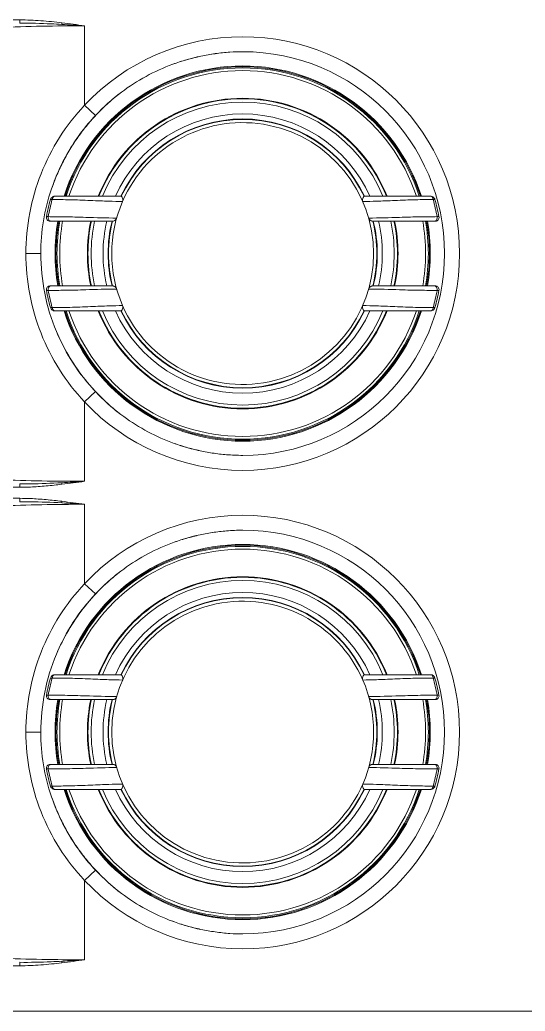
# Model space of a CAD drawing. Header units: millimetres. Extents: x 0 to 2524, y 0 to 1785.
# Drawn here: x 620.4 to 721.7, y 1207 to 1405.9 of the extents above; entities that cross this region are included whole.
import ezdxf

# ---------------------------------------------------------------- set-up
doc = ezdxf.new("R2010")
doc.units = ezdxf.units.MM
doc.header["$LTSCALE"] = 0.1
doc.layers.get('0').update_dxf_attribs({"lineweight": 13})

msp = doc.modelspace()

# ---------------------------------------------------------------- linework, layer by layer
for p, q in [((620.36, 1405.86), (537.77, 1405.86)), ((620.36, 1405.86), (620.36, 1405.17)), ((628.76, 1404.95), (628.8, 1405.26)), ((633.33, 1388.72), (633.33, 1404.66)), ((635.52, 1386.67), (633.33, 1388.72)), ((627.32, 1370.47), (640.71, 1370.47)), ((689.42, 1370.47), (702.81, 1370.47)), ((626.86, 1369.81), (626.5, 1369.81)), ((703.63, 1369.81), (703.27, 1369.81)), ((639.08, 1365.47), (626.35, 1365.47)), ((703.78, 1365.47), (691.05, 1365.47)), ((621.56, 1358.97), (624.56, 1358.97)), ((626.35, 1352.47), (639.08, 1352.47)), ((691.05, 1352.47), (703.78, 1352.47)), ((626.5, 1348.13), (626.86, 1348.12)), ((627.32, 1347.47), (640.71, 1347.47)), ((689.42, 1347.47), (702.81, 1347.47)), ((703.27, 1348.12), (703.63, 1348.13)), ((635.52, 1331.27), (633.33, 1329.21)), ((633.33, 1313.27), (633.33, 1329.21)), ((620.36, 1312.77), (620.36, 1312.08)), ((628.76, 1312.99), (628.8, 1312.67)), ((537.77, 1312.08), (620.36, 1312.08)), ((537.77, 1309.86), (620.36, 1309.86)), ((620.36, 1309.17), (620.36, 1309.86)), ((628.76, 1308.95), (628.8, 1309.26)), ((633.33, 1308.66), (633.33, 1292.72)), ((635.52, 1290.67), (633.33, 1292.72)), ((626.5, 1273.81), (626.86, 1273.81)), ((627.32, 1274.47), (640.71, 1274.47)), ((689.42, 1274.47), (702.81, 1274.47)), ((703.27, 1273.81), (703.63, 1273.81)), ((626.35, 1269.47), (639.08, 1269.47)), ((691.05, 1269.47), (703.78, 1269.47)), ((621.56, 1262.97), (624.56, 1262.97)), ((639.08, 1256.47), (626.35, 1256.47)), ((703.78, 1256.47), (691.05, 1256.47)), ((626.86, 1252.12), (626.5, 1252.13)), ((627.32, 1251.47), (640.71, 1251.47)), ((689.42, 1251.47), (702.81, 1251.47)), ((703.63, 1252.13), (703.27, 1252.12)), ((635.52, 1235.27), (633.33, 1233.21)), ((633.33, 1233.21), (633.33, 1217.27)), ((620.36, 1216.08), (537.77, 1216.08)), ((620.36, 1216.08), (620.36, 1216.77)), ((628.76, 1216.99), (628.8, 1216.67)), ((226.16, 1206.97), (907.06, 1206.97))]:
    msp.add_line(p, q)
for centre, radius, start, end in [((612.56, 1111.67), 293.73, 85.9444, 86.8371), ((665.06, 1358.97), 43.5, 89.9969, 136.8432), ((665.06, 1358.97), 43.5, 270.0029, 89.9971), ((665.06, 1358.97), 40.49, 93.6377, 110.2955), ((665.06, 1358.97), 40.5, 90, 93.6385), ((665.06, 1358.97), 40.5, 270, 90), ((665.06, 1358.97), 37.64, 17.7904, 162.2097), ((665.06, 1358.97), 37.46, 17.9226, 162.0735), ((665.06, 1358.97), 40.49, 110.2958, 126.9386), ((665.06, 1358.97), 37.25, 17.9861, 162.0139), ((665.06, 1358.97), 36.7, 18.2648, 161.7352), ((665.06, 1358.97), 40.49, 126.9388, 136.8434), ((665.06, 1358.97), 31.16, 21.6611, 158.3389), ((665.06, 1358.97), 31.04, 21.7473, 158.2527), ((665.06, 1358.97), 30.4, 90.0005, 157.7673), ((665.06, 1358.97), 30.4, 22.2325, 89.9995), ((665.06, 1358.97), 28.01, 24.2395, 155.7605), ((665.06, 1358.97), 27, 25.2093, 154.7907), ((665.06, 1358.97), 26.92, 25.2574, 154.7426), ((665.06, 1358.97), 26.26, 203.4035, 156.5966), ((665.06, 1358.97), 40.5, 161.3212, 180.0018), ((665.06, 1358.97), 40.06, 164.2981, 169.359), ((665.06, 1358.97), 39.71, 164.153, 169.263), ((665.06, 1358.97), 26.26, 156.5966, 203.4035), ((665.06, 1358.97), 39.71, 10.7369, 15.847), ((665.06, 1358.97), 40.06, 10.641, 15.7019), ((625.82, 1499.02), 132.65, 269.9462, 270.1013), ((665.06, 1358.97), 37.64, 170.0555, 189.9445), ((665.06, 1358.97), 37.46, 170.0078, 189.9913), ((665.06, 1358.97), 37.25, 169.9491, 190.0509), ((665.06, 1358.97), 36.7, 169.7957, 190.2043), ((665.06, 1358.97), 31.16, 167.9575, 192.0425), ((665.06, 1358.97), 31.04, 167.9125, 192.0875), ((665.06, 1358.97), 30.4, 167.6518, 192.3481), ((665.06, 1358.97), 28.01, 166.581, 193.4192), ((665.06, 1358.97), 27, 166.0697, 193.9303), ((665.06, 1358.97), 26.92, 166.0275, 193.9725), ((665.06, 1358.97), 26.92, 346.0275, 13.9725), ((665.06, 1358.97), 27, 346.0697, 13.9303), ((665.06, 1358.97), 28.01, 346.581, 13.4192), ((665.06, 1358.97), 30.4, 347.6518, 12.3481), ((665.06, 1358.97), 31.04, 347.9125, 12.0875), ((665.06, 1358.97), 31.16, 347.9575, 12.0425), ((665.06, 1358.97), 36.7, 349.7957, 10.2043), ((665.06, 1358.97), 37.25, 349.9491, 10.0509), ((665.06, 1358.97), 37.46, 350.0078, 9.9913), ((665.06, 1358.97), 37.64, 350.0555, 9.9445), ((704.3, 1543.22), 176.85, 269.9269, 270.0432), ((665.06, 1358.97), 40.5, 180, 202.7289), ((625.82, 1174.72), 176.85, 89.9269, 90.0432), ((665.06, 1358.97), 40.06, 190.641, 195.7019), ((665.06, 1358.97), 39.71, 190.7369, 195.847), ((665.06, 1358.97), 39.71, 344.153, 349.263), ((665.06, 1358.97), 40.06, 344.2981, 349.359), ((704.31, 1218.92), 132.65, 89.9462, 90.1013), ((665.06, 1358.97), 37.64, 197.7904, 342.2097), ((665.06, 1358.97), 37.46, 197.9226, 342.0735), ((665.06, 1358.97), 37.25, 197.9861, 342.0139), ((665.06, 1358.97), 36.7, 198.2648, 341.7352), ((665.06, 1358.97), 31.16, 201.6611, 338.3389), ((665.06, 1358.97), 31.04, 201.7473, 338.2527), ((665.06, 1358.97), 30.4, 202.2325, 269.9995), ((665.06, 1358.97), 28.01, 204.2395, 335.7605), ((665.06, 1358.97), 27, 205.2093, 334.7907), ((665.06, 1358.97), 26.92, 205.2574, 334.7426), ((665.06, 1358.97), 30.4, 270.0005, 337.7673), ((665.06, 1358.97), 40.5, 202.7277, 223.1566), ((665.06, 1358.97), 40.49, 223.1568, 232.8509), ((665.06, 1358.97), 43.5, 223.1568, 270.0031), ((665.06, 1358.97), 40.49, 232.8509, 249.1314), ((665.06, 1358.97), 40.49, 249.1314, 265.4299), ((665.06, 1358.97), 40.49, 265.4299, 270.0009), ((613.06, 1598.34), 285.79, 273.1503, 274.0682), ((613.06, 1023.59), 285.79, 85.9318, 86.8497), ((665.06, 1262.97), 43.5, 89.9969, 136.8432), ((665.06, 1262.97), 43.5, 270.0029, 89.9971), ((665.06, 1262.97), 40.49, 94.5701, 110.8686), ((665.06, 1262.97), 40.49, 89.9991, 94.5701), ((665.06, 1262.97), 40.5, 270, 90), ((665.06, 1262.97), 40.49, 110.8686, 127.1491), ((665.06, 1262.97), 37.64, 17.7903, 162.2096), ((665.06, 1262.97), 37.46, 17.9265, 162.0774), ((665.06, 1262.97), 37.25, 17.9861, 162.0139), ((665.06, 1262.97), 36.7, 18.2648, 161.7352), ((665.06, 1262.97), 40.49, 127.1491, 136.8432), ((665.06, 1262.97), 31.16, 21.6611, 158.3389), ((665.06, 1262.97), 31.04, 21.7473, 158.2527), ((665.06, 1262.97), 30.4, 90.0005, 157.7673), ((665.06, 1262.97), 30.4, 22.2325, 89.9995), ((665.06, 1262.97), 28.01, 24.2395, 155.7605), ((665.06, 1262.97), 40.5, 136.8434, 157.2723), ((665.06, 1262.97), 26.26, 23.4034, 336.5969), ((665.06, 1262.97), 27, 25.2093, 154.7907), ((665.06, 1262.97), 26.92, 25.2574, 154.7426), ((665.06, 1262.97), 40.5, 157.2711, 180), ((665.06, 1262.97), 40.06, 164.2981, 169.359), ((665.06, 1262.97), 39.71, 164.153, 169.2631), ((665.06, 1262.97), 26.26, 336.5965, 23.4034), ((665.06, 1262.97), 39.71, 10.737, 15.847), ((665.06, 1262.97), 40.06, 10.641, 15.7019), ((625.82, 1447.22), 176.85, 269.9568, 270.0731), ((665.06, 1262.97), 37.64, 170.0555, 189.9445), ((665.06, 1262.97), 37.46, 170.0087, 189.9922), ((665.06, 1262.97), 37.25, 169.9491, 190.0509), ((665.06, 1262.97), 36.7, 169.7957, 190.2043), ((665.06, 1262.97), 31.16, 167.9575, 192.0425), ((665.06, 1262.97), 31.04, 167.9125, 192.0875), ((665.06, 1262.97), 30.4, 167.6518, 192.3481), ((665.06, 1262.97), 28.01, 166.581, 193.4192), ((665.06, 1262.97), 27, 166.0697, 193.9303), ((665.06, 1262.97), 26.92, 166.0275, 193.9725), ((665.06, 1262.97), 26.92, 346.0275, 13.9725), ((665.06, 1262.97), 27, 346.0697, 13.9303), ((665.06, 1262.97), 28.01, 346.581, 13.4192), ((665.06, 1262.97), 30.4, 347.6518, 12.3481), ((665.06, 1262.97), 31.04, 347.9125, 12.0875), ((665.06, 1262.97), 31.16, 347.9575, 12.0425), ((665.06, 1262.97), 36.7, 349.7957, 10.2043), ((665.06, 1262.97), 37.25, 349.9491, 10.0509), ((665.06, 1262.97), 37.46, 350.0087, 9.9922), ((665.06, 1262.97), 37.64, 350.0555, 9.9445), ((704.31, 1403.02), 132.65, 269.8987, 270.0538), ((665.06, 1262.97), 40.5, 179.9982, 198.6788), ((625.82, 1122.92), 132.65, 89.8987, 90.0538), ((665.06, 1262.97), 40.06, 190.641, 195.7019), ((665.06, 1262.97), 39.71, 190.737, 195.847), ((665.06, 1262.97), 39.71, 344.153, 349.2631), ((665.06, 1262.97), 40.06, 344.2981, 349.359), ((704.3, 1078.72), 176.85, 89.9568, 90.0731), ((665.06, 1262.97), 37.64, 197.7903, 342.2096), ((665.06, 1262.97), 37.46, 197.9265, 342.0774), ((665.06, 1262.97), 37.25, 197.9861, 342.0139), ((665.06, 1262.97), 36.7, 198.2648, 341.7352), ((665.06, 1262.97), 31.16, 201.6611, 338.3389), ((665.06, 1262.97), 31.04, 201.7473, 338.2527), ((665.06, 1262.97), 30.4, 202.2325, 269.9995), ((665.06, 1262.97), 28.01, 204.2395, 335.7605), ((665.06, 1262.97), 27, 205.2093, 334.7907), ((665.06, 1262.97), 26.92, 205.2574, 334.7426), ((665.06, 1262.97), 30.4, 270.0005, 337.7673), ((665.06, 1262.97), 40.49, 223.1566, 233.0612), ((665.06, 1262.97), 43.5, 223.1568, 270.0031), ((665.06, 1262.97), 40.49, 233.0614, 249.7042), ((665.06, 1262.97), 40.49, 249.7045, 266.3623), ((665.06, 1262.97), 40.5, 266.3615, 270), ((612.56, 1510.27), 293.73, 273.1629, 274.0556)]:
    msp.add_arc(centre, radius, start, end)
for points, knots in [([(633.33, 1404.66), (627.61, 1404.66), (616.51, 1404.45), (605.43, 1403.8), (600.06, 1403.36)], [0, 0, 0, 0, 0.515123, 1, 1, 1, 1]), ([(628.76, 1404.95), (628.06, 1404.99), (625.26, 1405.13), (622.45, 1405.2), (620.35, 1405.17)], [0, 0, 0, 0, 0.251092, 1, 1, 1, 1]), ([(620.36, 1405.86), (621.06, 1405.85), (622.47, 1405.82), (624.59, 1405.69), (626.7, 1405.5), (628.1, 1405.35), (628.8, 1405.26)], [0, 0, 0, 0, 0.250006, 0.499997, 0.750007, 1, 1, 1, 1]), ([(662.49, 1399.38), (661.52, 1399.32), (659.56, 1399.1), (656.67, 1398.58), (653.81, 1397.88), (651.94, 1397.29), (651.02, 1396.95)], [0, 0, 0, 0, 0.249982, 0.5, 0.750018, 1, 1, 1, 1]), ([(640.73, 1391.33), (639.92, 1390.73), (638.36, 1389.44), (636.16, 1387.34), (634.11, 1385.1), (632.24, 1382.7), (630.55, 1380.18), (629.06, 1377.53), (627.76, 1374.78), (627.03, 1372.89), (626.71, 1371.94)], [0, 0, 0, 0, 0.124971, 0.250021, 0.375005, 0.499996, 0.624998, 0.749987, 0.875023, 1, 1, 1, 1]), ([(621.56, 1358.97), (621.56, 1361.69), (622.08, 1367.16), (624.37, 1375.06), (628.1, 1382.39), (631.47, 1386.73), (633.33, 1388.72)], [0, 0, 0, 0, 0.250001, 0.500002, 0.750001, 1, 1, 1, 1]), ([(635.52, 1386.67), (634.54, 1385.62), (632.67, 1383.41), (630.26, 1379.82), (628.22, 1375.99), (627.18, 1373.3), (626.72, 1371.93)], [0, 0, 0, 0, 0.25, 0.5, 0.75, 1, 1, 1, 1]), ([(627.32, 1370.47), (627.23, 1370.47), (626.88, 1370.38), (626.57, 1370.08), (626.5, 1369.81)], [0, 0, 0, 0, 0.236883, 1, 1, 1, 1]), ([(626.86, 1369.81), (626.87, 1369.9), (626.9, 1370.06), (627, 1370.28), (627.14, 1370.43), (627.26, 1370.47), (627.32, 1370.47)], [0, 0, 0, 0, 0.304188, 0.574996, 0.803227, 1, 1, 1, 1]), ([(640.71, 1370.47), (640.71, 1370.47), (640.71, 1370.46), (640.71, 1370.46), (640.72, 1370.46)], [0, 0, 0, 0, 0.482579, 1, 1, 1, 1]), ([(640.72, 1370.46), (640.72, 1370.46), (640.72, 1370.46), (640.72, 1370.46), (640.72, 1370.45)], [0, 0, 0, 0, 0.479113, 1, 1, 1, 1]), ([(640.72, 1370.45), (640.72, 1370.45), (640.74, 1370.42), (640.78, 1370.38), (640.83, 1370.32), (640.86, 1370.27), (640.88, 1370.24)], [0, 0, 0, 0, 0.108997, 0.314662, 0.616101, 1, 1, 1, 1]), ([(689.41, 1370.45), (689.41, 1370.44), (689.39, 1370.42), (689.35, 1370.38), (689.3, 1370.31), (689.26, 1370.25), (689.24, 1370.22)], [0, 0, 0, 0, 0.108305, 0.314268, 0.616303, 1, 1, 1, 1]), ([(702.81, 1370.47), (702.87, 1370.47), (702.99, 1370.43), (703.13, 1370.28), (703.23, 1370.06), (703.26, 1369.9), (703.27, 1369.81)], [0, 0, 0, 0, 0.196914, 0.425047, 0.695553, 1, 1, 1, 1]), ([(703.63, 1369.81), (703.61, 1369.9), (703.49, 1370.12), (703.21, 1370.37), (702.94, 1370.47), (702.81, 1370.47)], [0, 0, 0, 0, 0.264045, 0.64679, 1, 1, 1, 1]), ([(640.96, 1369.4), (640.05, 1369.42), (638.56, 1369.46), (636.41, 1369.53), (634.48, 1369.62), (632.45, 1369.71), (629.9, 1369.78), (628.04, 1369.8), (626.86, 1369.81)], [0, 0, 0, 0, 0.19407, 0.316506, 0.457046, 0.605946, 0.749226, 1, 1, 1, 1]), ([(640.88, 1370.24), (640.95, 1370.12), (641.05, 1369.84), (641.02, 1369.54), (640.96, 1369.4)], [0, 0, 0, 0, 0.47876, 1, 1, 1, 1]), ([(689.24, 1370.22), (689.18, 1370.1), (689.08, 1369.83), (689.11, 1369.53), (689.17, 1369.4)], [0, 0, 0, 0, 0.480787, 1, 1, 1, 1]), ([(703.27, 1369.81), (702.7, 1369.81), (701.52, 1369.8), (699.67, 1369.77), (697.68, 1369.71), (695.65, 1369.62), (693.71, 1369.53), (691.57, 1369.46), (690.08, 1369.42), (689.17, 1369.4)], [0, 0, 0, 0, 0.119496, 0.25084, 0.394185, 0.543129, 0.68362, 0.805977, 1, 1, 1, 1]), ([(626.35, 1365.47), (626.26, 1365.47), (626.06, 1365.53), (625.83, 1365.73), (625.68, 1366.03), (625.67, 1366.25), (625.69, 1366.37)], [0, 0, 0, 0, 0.224037, 0.467622, 0.728952, 1, 1, 1, 1]), ([(626.57, 1365.47), (626.49, 1365.47), (626.33, 1365.53), (626.15, 1365.74), (626.05, 1366.04), (626.04, 1366.26), (626.05, 1366.37)], [0, 0, 0, 0, 0.188138, 0.431482, 0.718936, 1, 1, 1, 1]), ([(626.05, 1366.37), (627.17, 1366.36), (628.96, 1366.35), (631.47, 1366.3), (634.93, 1366.19), (637.72, 1366.11), (639.78, 1366.08)], [0, 0, 0, 0, 0.244265, 0.390686, 0.548364, 1, 1, 1, 1]), ([(639.78, 1366.08), (639.74, 1365.91), (639.57, 1365.68), (639.29, 1365.51), (639.14, 1365.47), (639.08, 1365.47)], [0, 0, 0, 0, 0.544489, 0.800403, 1, 1, 1, 1]), ([(690.35, 1366.08), (692.41, 1366.11), (695.2, 1366.19), (698.66, 1366.3), (701.17, 1366.35), (702.96, 1366.36), (704.08, 1366.37)], [0, 0, 0, 0, 0.451637, 0.609314, 0.755736, 1, 1, 1, 1]), ([(691.05, 1365.47), (690.99, 1365.47), (690.84, 1365.51), (690.56, 1365.68), (690.39, 1365.91), (690.35, 1366.08)], [0, 0, 0, 0, 0.199738, 0.455754, 1, 1, 1, 1]), ([(704.08, 1366.37), (704.09, 1366.26), (704.08, 1366.04), (703.98, 1365.74), (703.8, 1365.53), (703.63, 1365.47), (703.56, 1365.47)], [0, 0, 0, 0, 0.281069, 0.568521, 0.811862, 1, 1, 1, 1]), ([(704.44, 1366.37), (704.46, 1366.25), (704.45, 1366.03), (704.3, 1365.73), (704.07, 1365.53), (703.87, 1365.47), (703.78, 1365.47)], [0, 0, 0, 0, 0.27114, 0.532451, 0.775988, 1, 1, 1, 1]), ([(633.33, 1329.21), (631.47, 1331.2), (628.1, 1335.54), (624.37, 1342.87), (622.08, 1350.77), (621.56, 1356.24), (621.56, 1358.97)], [0, 0, 0, 0, 0.249999, 0.499998, 0.749999, 1, 1, 1, 1]), ([(625.69, 1351.57), (625.67, 1351.68), (625.68, 1351.91), (625.83, 1352.21), (626.06, 1352.41), (626.26, 1352.47), (626.35, 1352.47)], [0, 0, 0, 0, 0.27114, 0.532451, 0.775988, 1, 1, 1, 1]), ([(626.05, 1351.57), (626.04, 1351.68), (626.05, 1351.89), (626.15, 1352.19), (626.33, 1352.41), (626.49, 1352.47), (626.57, 1352.47)], [0, 0, 0, 0, 0.281069, 0.568521, 0.811862, 1, 1, 1, 1]), ([(639.78, 1351.85), (637.72, 1351.83), (634.93, 1351.74), (631.47, 1351.64), (628.96, 1351.59), (627.17, 1351.58), (626.05, 1351.57)], [0, 0, 0, 0, 0.451637, 0.609314, 0.755736, 1, 1, 1, 1]), ([(639.08, 1352.47), (639.14, 1352.47), (639.29, 1352.43), (639.57, 1352.25), (639.74, 1352.02), (639.78, 1351.85)], [0, 0, 0, 0, 0.199738, 0.455754, 1, 1, 1, 1]), ([(690.35, 1351.85), (690.39, 1352.02), (690.56, 1352.25), (690.84, 1352.43), (690.99, 1352.47), (691.05, 1352.47)], [0, 0, 0, 0, 0.544489, 0.800403, 1, 1, 1, 1]), ([(704.08, 1351.57), (702.96, 1351.58), (701.17, 1351.59), (698.66, 1351.64), (695.2, 1351.74), (692.41, 1351.83), (690.35, 1351.85)], [0, 0, 0, 0, 0.244265, 0.390686, 0.548364, 1, 1, 1, 1]), ([(703.56, 1352.47), (703.63, 1352.47), (703.8, 1352.41), (703.98, 1352.19), (704.08, 1351.89), (704.09, 1351.68), (704.08, 1351.57)], [0, 0, 0, 0, 0.188138, 0.431482, 0.718936, 1, 1, 1, 1]), ([(703.78, 1352.47), (703.87, 1352.47), (704.07, 1352.41), (704.3, 1352.21), (704.45, 1351.91), (704.46, 1351.68), (704.44, 1351.57)], [0, 0, 0, 0, 0.224037, 0.467622, 0.728952, 1, 1, 1, 1]), ([(626.86, 1348.12), (627.43, 1348.13), (628.6, 1348.14), (630.46, 1348.17), (632.45, 1348.23), (634.48, 1348.31), (636.42, 1348.4), (638.56, 1348.48), (640.05, 1348.52), (640.96, 1348.54)], [0, 0, 0, 0, 0.119496, 0.25084, 0.394185, 0.543129, 0.68362, 0.805977, 1, 1, 1, 1]), ([(640.89, 1347.71), (640.95, 1347.83), (641.05, 1348.1), (641.02, 1348.4), (640.96, 1348.54)], [0, 0, 0, 0, 0.480787, 1, 1, 1, 1]), ([(689.25, 1347.7), (689.18, 1347.82), (689.08, 1348.09), (689.11, 1348.4), (689.17, 1348.54)], [0, 0, 0, 0, 0.47876, 1, 1, 1, 1]), ([(689.17, 1348.54), (690.08, 1348.52), (691.57, 1348.48), (693.71, 1348.4), (695.65, 1348.31), (697.68, 1348.23), (700.23, 1348.15), (702.09, 1348.13), (703.27, 1348.12)], [0, 0, 0, 0, 0.19407, 0.316506, 0.457046, 0.605946, 0.749226, 1, 1, 1, 1]), ([(626.5, 1348.13), (626.52, 1348.03), (626.64, 1347.81), (626.92, 1347.57), (627.19, 1347.47), (627.32, 1347.47)], [0, 0, 0, 0, 0.264045, 0.64679, 1, 1, 1, 1]), ([(627.32, 1347.47), (627.26, 1347.47), (627.14, 1347.51), (627, 1347.66), (626.9, 1347.87), (626.87, 1348.04), (626.86, 1348.12)], [0, 0, 0, 0, 0.196914, 0.425047, 0.695553, 1, 1, 1, 1]), ([(640.72, 1347.48), (640.72, 1347.49), (640.74, 1347.51), (640.78, 1347.56), (640.83, 1347.63), (640.87, 1347.68), (640.89, 1347.71)], [0, 0, 0, 0, 0.108305, 0.314268, 0.616303, 1, 1, 1, 1]), ([(689.41, 1347.48), (689.41, 1347.49), (689.39, 1347.51), (689.35, 1347.55), (689.3, 1347.62), (689.27, 1347.67), (689.25, 1347.7)], [0, 0, 0, 0, 0.108997, 0.314662, 0.616101, 1, 1, 1, 1]), ([(689.42, 1347.47), (689.42, 1347.47), (689.42, 1347.47), (689.41, 1347.47), (689.41, 1347.48)], [0, 0, 0, 0, 0.482222, 1, 1, 1, 1]), ([(689.41, 1347.48), (689.41, 1347.48), (689.41, 1347.48), (689.41, 1347.48), (689.41, 1347.48)], [0, 0, 0, 0, 0.479534, 1, 1, 1, 1]), ([(702.81, 1347.47), (702.89, 1347.47), (703.25, 1347.56), (703.55, 1347.86), (703.63, 1348.13)], [0, 0, 0, 0, 0.236883, 1, 1, 1, 1]), ([(703.27, 1348.12), (703.26, 1348.04), (703.23, 1347.87), (703.13, 1347.66), (702.99, 1347.51), (702.87, 1347.47), (702.81, 1347.47)], [0, 0, 0, 0, 0.304188, 0.574996, 0.803227, 1, 1, 1, 1]), ([(627.71, 1343.32), (628.39, 1341.68), (630.02, 1338.52), (632.99, 1334.09), (636.54, 1330.12), (639.2, 1327.76), (640.61, 1326.69)], [0, 0, 0, 0, 0.25, 0.5, 0.75, 1, 1, 1, 1]), ([(650.64, 1321.13), (651.54, 1320.79), (653.36, 1320.19), (656.15, 1319.47), (658.98, 1318.92), (660.88, 1318.68), (661.84, 1318.6)], [0, 0, 0, 0, 0.249982, 0.5, 0.750018, 1, 1, 1, 1]), ([(600.06, 1314.58), (605.43, 1314.13), (616.51, 1313.48), (627.61, 1313.27), (633.33, 1313.27)], [0, 0, 0, 0, 0.484877, 1, 1, 1, 1]), ([(620.35, 1312.77), (621.05, 1312.76), (623.86, 1312.75), (626.66, 1312.87), (628.76, 1312.99)], [0, 0, 0, 0, 0.248735, 1, 1, 1, 1]), ([(620.36, 1312.08), (621.06, 1312.08), (622.83, 1312.12), (625.64, 1312.32), (627.75, 1312.55), (628.8, 1312.67)], [0, 0, 0, 0, 0.250009, 0.625, 1, 1, 1, 1]), ([(620.35, 1309.17), (621.05, 1309.18), (623.86, 1309.18), (626.66, 1309.06), (628.76, 1308.95)], [0, 0, 0, 0, 0.248735, 1, 1, 1, 1]), ([(620.36, 1309.86), (621.06, 1309.86), (622.83, 1309.82), (625.64, 1309.61), (627.75, 1309.39), (628.8, 1309.26)], [0, 0, 0, 0, 0.250009, 0.625, 1, 1, 1, 1]), ([(600.06, 1307.36), (605.43, 1307.8), (616.51, 1308.45), (627.61, 1308.66), (633.33, 1308.66)], [0, 0, 0, 0, 0.484877, 1, 1, 1, 1]), ([(650.64, 1300.81), (651.54, 1301.15), (653.36, 1301.75), (656.15, 1302.46), (658.98, 1303.02), (660.88, 1303.26), (661.84, 1303.33)], [0, 0, 0, 0, 0.249982, 0.5, 0.750018, 1, 1, 1, 1]), ([(627.71, 1278.62), (628.39, 1280.25), (630.02, 1283.41), (632.99, 1287.84), (636.54, 1291.82), (639.2, 1294.17), (640.61, 1295.24)], [0, 0, 0, 0, 0.25, 0.5, 0.75, 1, 1, 1, 1]), ([(633.33, 1292.72), (631.47, 1290.73), (628.1, 1286.39), (624.37, 1279.06), (622.08, 1271.16), (621.56, 1265.69), (621.56, 1262.97)], [0, 0, 0, 0, 0.249999, 0.499998, 0.749999, 1, 1, 1, 1]), ([(626.5, 1273.81), (626.52, 1273.9), (626.64, 1274.12), (626.92, 1274.37), (627.19, 1274.47), (627.32, 1274.47)], [0, 0, 0, 0, 0.264045, 0.64679, 1, 1, 1, 1]), ([(627.32, 1274.47), (627.26, 1274.47), (627.14, 1274.43), (627, 1274.28), (626.9, 1274.06), (626.87, 1273.9), (626.86, 1273.81)], [0, 0, 0, 0, 0.196914, 0.425047, 0.695553, 1, 1, 1, 1]), ([(626.86, 1273.81), (627.43, 1273.81), (628.6, 1273.8), (630.46, 1273.77), (632.45, 1273.71), (634.48, 1273.62), (636.42, 1273.53), (638.56, 1273.46), (640.05, 1273.42), (640.96, 1273.4)], [0, 0, 0, 0, 0.119496, 0.25084, 0.394185, 0.543129, 0.68362, 0.805977, 1, 1, 1, 1]), ([(640.72, 1274.45), (640.72, 1274.44), (640.74, 1274.42), (640.78, 1274.38), (640.83, 1274.31), (640.87, 1274.25), (640.89, 1274.22)], [0, 0, 0, 0, 0.108305, 0.314268, 0.616303, 1, 1, 1, 1]), ([(640.89, 1274.22), (640.95, 1274.1), (641.05, 1273.83), (641.02, 1273.53), (640.96, 1273.4)], [0, 0, 0, 0, 0.480787, 1, 1, 1, 1]), ([(689.25, 1274.24), (689.18, 1274.12), (689.08, 1273.84), (689.11, 1273.54), (689.17, 1273.4)], [0, 0, 0, 0, 0.47876, 1, 1, 1, 1]), ([(689.17, 1273.4), (690.08, 1273.42), (691.57, 1273.46), (693.71, 1273.53), (695.65, 1273.62), (697.68, 1273.71), (700.23, 1273.78), (702.09, 1273.8), (703.27, 1273.81)], [0, 0, 0, 0, 0.19407, 0.316506, 0.457046, 0.605946, 0.749226, 1, 1, 1, 1]), ([(689.41, 1274.45), (689.41, 1274.45), (689.39, 1274.42), (689.35, 1274.38), (689.3, 1274.32), (689.27, 1274.27), (689.25, 1274.24)], [0, 0, 0, 0, 0.108997, 0.314662, 0.616101, 1, 1, 1, 1]), ([(689.42, 1274.47), (689.42, 1274.47), (689.42, 1274.46), (689.41, 1274.46), (689.41, 1274.46)], [0, 0, 0, 0, 0.482222, 1, 1, 1, 1]), ([(689.41, 1274.46), (689.41, 1274.46), (689.41, 1274.46), (689.41, 1274.46), (689.41, 1274.45)], [0, 0, 0, 0, 0.479534, 1, 1, 1, 1]), ([(702.81, 1274.47), (702.89, 1274.47), (703.25, 1274.38), (703.55, 1274.08), (703.63, 1273.81)], [0, 0, 0, 0, 0.236883, 1, 1, 1, 1]), ([(703.27, 1273.81), (703.26, 1273.9), (703.23, 1274.06), (703.13, 1274.28), (702.99, 1274.43), (702.87, 1274.47), (702.81, 1274.47)], [0, 0, 0, 0, 0.304188, 0.574996, 0.803227, 1, 1, 1, 1]), ([(625.69, 1270.37), (625.67, 1270.25), (625.68, 1270.03), (625.83, 1269.73), (626.06, 1269.53), (626.26, 1269.47), (626.35, 1269.47)], [0, 0, 0, 0, 0.27114, 0.532451, 0.775988, 1, 1, 1, 1]), ([(626.05, 1270.37), (626.04, 1270.26), (626.05, 1270.04), (626.15, 1269.74), (626.33, 1269.53), (626.49, 1269.47), (626.57, 1269.47)], [0, 0, 0, 0, 0.281069, 0.568521, 0.811862, 1, 1, 1, 1]), ([(639.78, 1270.08), (637.72, 1270.11), (634.93, 1270.19), (631.47, 1270.3), (628.96, 1270.35), (627.17, 1270.36), (626.05, 1270.37)], [0, 0, 0, 0, 0.451637, 0.609314, 0.755736, 1, 1, 1, 1]), ([(639.08, 1269.47), (639.14, 1269.47), (639.29, 1269.51), (639.57, 1269.68), (639.74, 1269.91), (639.78, 1270.08)], [0, 0, 0, 0, 0.199738, 0.455754, 1, 1, 1, 1]), ([(704.08, 1270.37), (702.96, 1270.36), (701.17, 1270.35), (698.66, 1270.3), (695.2, 1270.19), (692.41, 1270.11), (690.35, 1270.08)], [0, 0, 0, 0, 0.244265, 0.390686, 0.548364, 1, 1, 1, 1]), ([(690.35, 1270.08), (690.39, 1269.91), (690.56, 1269.68), (690.84, 1269.51), (690.99, 1269.47), (691.05, 1269.47)], [0, 0, 0, 0, 0.544489, 0.800403, 1, 1, 1, 1]), ([(703.56, 1269.47), (703.63, 1269.47), (703.8, 1269.53), (703.98, 1269.74), (704.08, 1270.04), (704.09, 1270.26), (704.08, 1270.37)], [0, 0, 0, 0, 0.188138, 0.431482, 0.718936, 1, 1, 1, 1]), ([(703.78, 1269.47), (703.87, 1269.47), (704.07, 1269.53), (704.3, 1269.73), (704.45, 1270.03), (704.46, 1270.25), (704.44, 1270.37)], [0, 0, 0, 0, 0.224037, 0.467622, 0.728952, 1, 1, 1, 1]), ([(621.56, 1262.97), (621.56, 1260.24), (622.08, 1254.77), (624.37, 1246.87), (628.1, 1239.54), (631.47, 1235.2), (633.33, 1233.21)], [0, 0, 0, 0, 0.250001, 0.500002, 0.750001, 1, 1, 1, 1]), ([(626.35, 1256.47), (626.26, 1256.47), (626.06, 1256.41), (625.83, 1256.21), (625.68, 1255.91), (625.67, 1255.68), (625.69, 1255.57)], [0, 0, 0, 0, 0.224037, 0.467622, 0.728952, 1, 1, 1, 1]), ([(626.57, 1256.47), (626.49, 1256.47), (626.33, 1256.41), (626.15, 1256.19), (626.05, 1255.89), (626.04, 1255.68), (626.05, 1255.57)], [0, 0, 0, 0, 0.188138, 0.431482, 0.718936, 1, 1, 1, 1]), ([(626.05, 1255.57), (627.17, 1255.58), (628.96, 1255.59), (631.47, 1255.64), (634.93, 1255.74), (637.72, 1255.83), (639.78, 1255.85)], [0, 0, 0, 0, 0.244265, 0.390686, 0.548364, 1, 1, 1, 1]), ([(639.78, 1255.85), (639.74, 1256.02), (639.57, 1256.25), (639.29, 1256.43), (639.14, 1256.47), (639.08, 1256.47)], [0, 0, 0, 0, 0.544489, 0.800403, 1, 1, 1, 1]), ([(691.05, 1256.47), (690.99, 1256.47), (690.84, 1256.43), (690.56, 1256.25), (690.39, 1256.02), (690.35, 1255.85)], [0, 0, 0, 0, 0.199738, 0.455754, 1, 1, 1, 1]), ([(690.35, 1255.85), (692.41, 1255.83), (695.2, 1255.74), (698.66, 1255.64), (701.17, 1255.59), (702.96, 1255.58), (704.08, 1255.57)], [0, 0, 0, 0, 0.451637, 0.609314, 0.755736, 1, 1, 1, 1]), ([(704.08, 1255.57), (704.09, 1255.68), (704.08, 1255.89), (703.98, 1256.19), (703.8, 1256.41), (703.63, 1256.47), (703.56, 1256.47)], [0, 0, 0, 0, 0.281069, 0.568521, 0.811862, 1, 1, 1, 1]), ([(704.44, 1255.57), (704.46, 1255.68), (704.45, 1255.91), (704.3, 1256.21), (704.07, 1256.41), (703.87, 1256.47), (703.78, 1256.47)], [0, 0, 0, 0, 0.27114, 0.532451, 0.775988, 1, 1, 1, 1]), ([(627.32, 1251.47), (627.23, 1251.47), (626.88, 1251.56), (626.57, 1251.86), (626.5, 1252.13)], [0, 0, 0, 0, 0.236883, 1, 1, 1, 1]), ([(640.96, 1252.54), (640.05, 1252.52), (638.56, 1252.48), (636.41, 1252.4), (634.48, 1252.31), (632.45, 1252.23), (629.9, 1252.15), (628.04, 1252.13), (626.86, 1252.12)], [0, 0, 0, 0, 0.19407, 0.316506, 0.457046, 0.605946, 0.749226, 1, 1, 1, 1]), ([(626.86, 1252.12), (626.87, 1252.04), (626.9, 1251.87), (627, 1251.66), (627.14, 1251.51), (627.26, 1251.47), (627.32, 1251.47)], [0, 0, 0, 0, 0.304188, 0.574996, 0.803227, 1, 1, 1, 1]), ([(640.71, 1251.47), (640.71, 1251.47), (640.71, 1251.47), (640.71, 1251.47), (640.72, 1251.48)], [0, 0, 0, 0, 0.482579, 1, 1, 1, 1]), ([(640.72, 1251.48), (640.72, 1251.49), (640.74, 1251.51), (640.78, 1251.55), (640.83, 1251.62), (640.86, 1251.67), (640.88, 1251.7)], [0, 0, 0, 0, 0.108997, 0.314662, 0.616101, 1, 1, 1, 1]), ([(640.72, 1251.48), (640.72, 1251.48), (640.72, 1251.48), (640.72, 1251.48), (640.72, 1251.48)], [0, 0, 0, 0, 0.479113, 1, 1, 1, 1]), ([(640.88, 1251.7), (640.95, 1251.82), (641.05, 1252.09), (641.02, 1252.4), (640.96, 1252.54)], [0, 0, 0, 0, 0.47876, 1, 1, 1, 1]), ([(689.24, 1251.71), (689.18, 1251.83), (689.08, 1252.1), (689.11, 1252.4), (689.17, 1252.54)], [0, 0, 0, 0, 0.480787, 1, 1, 1, 1]), ([(703.27, 1252.12), (702.7, 1252.13), (701.52, 1252.14), (699.67, 1252.17), (697.68, 1252.23), (695.65, 1252.31), (693.71, 1252.4), (691.57, 1252.48), (690.08, 1252.52), (689.17, 1252.54)], [0, 0, 0, 0, 0.119496, 0.25084, 0.394185, 0.543129, 0.68362, 0.805977, 1, 1, 1, 1]), ([(689.41, 1251.48), (689.41, 1251.49), (689.39, 1251.51), (689.35, 1251.56), (689.3, 1251.63), (689.26, 1251.68), (689.24, 1251.71)], [0, 0, 0, 0, 0.108305, 0.314268, 0.616303, 1, 1, 1, 1]), ([(703.63, 1252.13), (703.61, 1252.03), (703.49, 1251.81), (703.21, 1251.57), (702.94, 1251.47), (702.81, 1251.47)], [0, 0, 0, 0, 0.264045, 0.64679, 1, 1, 1, 1]), ([(702.81, 1251.47), (702.87, 1251.47), (702.99, 1251.51), (703.13, 1251.66), (703.23, 1251.87), (703.26, 1252.04), (703.27, 1252.12)], [0, 0, 0, 0, 0.196914, 0.425047, 0.695553, 1, 1, 1, 1]), ([(640.73, 1230.6), (639.92, 1231.21), (638.36, 1232.5), (636.16, 1234.6), (634.11, 1236.84), (632.24, 1239.23), (630.55, 1241.76), (629.06, 1244.41), (627.76, 1247.15), (627.03, 1249.04), (626.71, 1250)], [0, 0, 0, 0, 0.124971, 0.250021, 0.375005, 0.499996, 0.624998, 0.749987, 0.875023, 1, 1, 1, 1]), ([(635.52, 1235.27), (634.54, 1236.32), (632.67, 1238.52), (630.26, 1242.12), (628.22, 1245.94), (627.18, 1248.64), (626.72, 1250)], [0, 0, 0, 0, 0.25, 0.5, 0.75, 1, 1, 1, 1]), ([(662.49, 1222.55), (661.52, 1222.62), (659.56, 1222.83), (656.67, 1223.36), (653.81, 1224.05), (651.94, 1224.65), (651.02, 1224.99)], [0, 0, 0, 0, 0.249982, 0.5, 0.750018, 1, 1, 1, 1]), ([(633.33, 1217.27), (627.61, 1217.27), (616.51, 1217.48), (605.43, 1218.13), (600.06, 1218.58)], [0, 0, 0, 0, 0.515123, 1, 1, 1, 1]), ([(628.76, 1216.99), (628.06, 1216.95), (625.26, 1216.81), (622.45, 1216.74), (620.35, 1216.77)], [0, 0, 0, 0, 0.251092, 1, 1, 1, 1]), ([(620.36, 1216.08), (621.06, 1216.08), (622.47, 1216.11), (624.59, 1216.24), (626.7, 1216.43), (628.1, 1216.59), (628.8, 1216.67)], [0, 0, 0, 0, 0.250006, 0.499997, 0.750007, 1, 1, 1, 1])]:
    msp.add_open_spline(points, degree=3, knots=knots)
for points in [[(628.8, 1405.26), (630.31, 1405.08), (631.82, 1404.88), (633.33, 1404.66)], [(689.41, 1370.45), (689.41, 1370.46), (689.42, 1370.47), (689.42, 1370.47)], [(640.72, 1347.48), (640.72, 1347.48), (640.71, 1347.47), (640.71, 1347.47)], [(633.33, 1313.27), (631.82, 1313.06), (630.31, 1312.86), (628.8, 1312.67)], [(633.33, 1308.66), (631.82, 1308.88), (630.31, 1309.08), (628.8, 1309.26)], [(640.72, 1274.45), (640.72, 1274.46), (640.71, 1274.47), (640.71, 1274.47)], [(689.41, 1251.48), (689.41, 1251.48), (689.42, 1251.47), (689.42, 1251.47)], [(628.8, 1216.67), (630.31, 1216.86), (631.82, 1217.06), (633.33, 1217.27)]]:
    msp.add_open_spline(points, degree=3)

doc.saveas('drawing.dxf')
